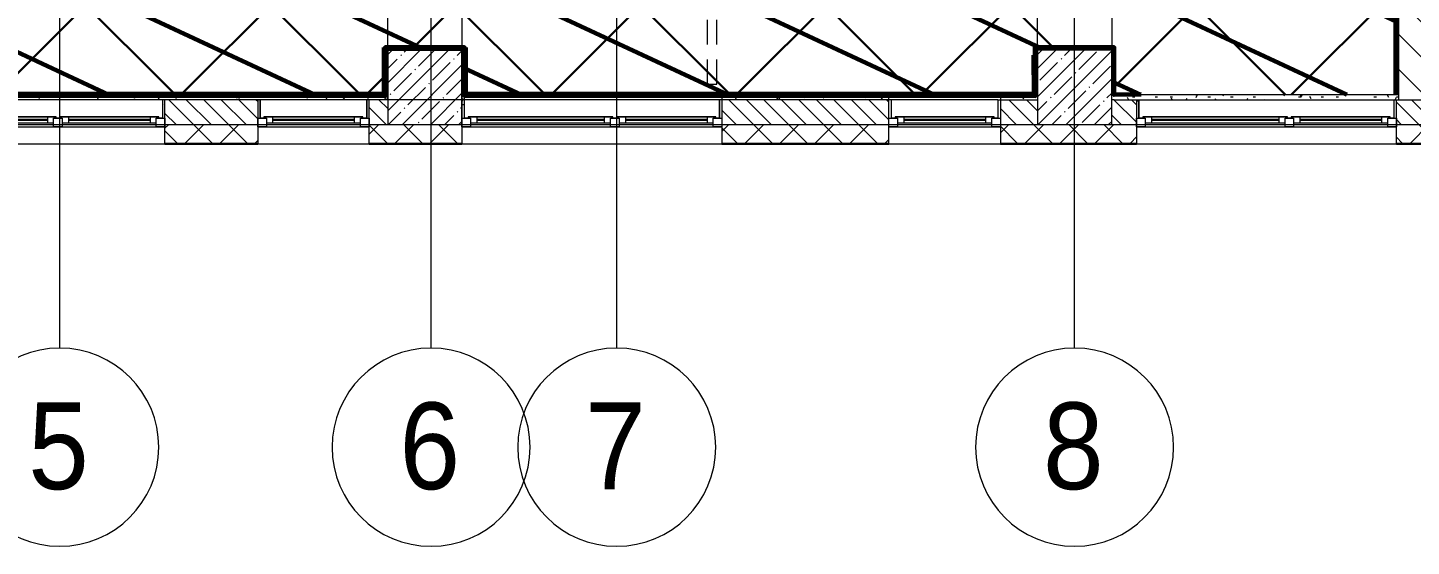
# Model space of a CAD drawing. Header units: millimetres. Extents: x -164500 to 426394, y -51911 to 102118.
# Drawn here: x 302978 to 314158, y -3506 to 681 of the extents above; entities that cross this region are included whole.
import ezdxf

# ---------------------------------------------------------------- set-up
doc = ezdxf.new("R2010")
doc.units = ezdxf.units.MM
doc.linetypes.add('200_ШТРИХ__ш1_п0_6_', pattern=[320, 200, -120])
for name, color, linetype, lineweight in [('0) шлифовка', 5, 'Continuous', 60), ('1.4) Плинтус ПЛ-4', 6, 'Continuous', 60), ('5.3) Л-7 Линолеум 4 вып', 230, 'Continuous', 30), ('7.7) Плинтус', 222, 'Continuous', 90), ('A-FLOR', 7, 'Continuous', 9), ('A-GLAZ', 7, 'Continuous', 9), ('A-GLAZ-1', 7, 'Continuous', 5), ('A-WALL', 7, 'Continuous', 5), ('I-WALL', 7, 'Continuous', 5), ('S-COLS', 7, 'Continuous', 9), ('S-COLS-1', 7, 'Continuous', 5), ('Оси', 7, 'Continuous', 9), ('Оси-1', 7, 'Continuous', 20)]:
    doc.layers.add(name, color=color, linetype=linetype, lineweight=lineweight)
for name, color, linetype in [('2) защита вин плитк', 6, 'Continuous'), ('3.1) Наливной пол', 3, 'Continuous'), ('3.2.3) Нал-ой пол 4 вып', 3, 'Continuous')]:
    doc.layers.add(name, color=color, linetype=linetype)
for name, color, linetype, lineweight, true_color in [('A-DOOR-3', 7, '200_ШТРИХ__ш1_п0_6_', 5, 0xc0c0c0), ('A-WALL-1', 9, 'Continuous', 5, 0x808080), ('A-WALL-FNSH-1', 9, 'Continuous', 5, 0x808080)]:
    doc.layers.add(name, color=color, linetype=linetype, lineweight=lineweight, true_color=true_color)
doc.styles.add('Arial', font='arial.ttf', dxfattribs={"width": 0.9, "height": 700})
pattern_1 = [(0, (289227.4, 1e-08), (243.84, 60.96), [20.117, -162.763, 20.117, -162.763, -975.36]), (0, (289227.4, 1e-08), (243.84, 60.96), [-365.76, 20.117, -345.643, 20.117, -162.763, -426.72]), (0, (289227.4, 1e-08), (243.84, 60.96), [-914.4, 20.117, -101.803, 20.117, -284.683]), (120, (289318.84, 30.48), (-174.71291, 180.69163), [20.117, -162.763, 20.117, -162.763, -975.36]), (120, (289318.84, 30.48), (-174.71291, 180.69163), [-365.76, 20.117, -345.643, 20.117, -162.763, -426.72]), (120, (289318.84, 30.48), (-174.71291, 180.69163), [-914.4, 20.117, -101.803, 20.117, -284.683]), (240, (289349.32, 152.4), (-69.12709, -241.65163), [20.117, -162.763, 20.117, -162.763, -975.36]), (240, (289349.32, 152.4), (-69.12709, -241.65163), [-365.76, 20.117, -345.643, 20.117, -162.763, -426.72]), (240, (289349.32, 152.4), (-69.12709, -241.65163), [-914.4, 20.117, -101.803, 20.117, -284.683])]
pattern_2 = [(45, (292979.4, 11329), (-747.606, 747.606), [])]

# ---------------------------------------------------------------- blocks, each defined once
blk = doc.blocks.new('120_Окно_СКБ_2Ст - 120_Окно_СКБ_2Ст 2100х2500 _мал створка СЛЕВА_-V531-Объем проектирования 3 этажа')
at = {"layer": 'A-GLAZ'}
for p, q in [((-1050, -127), (-1050, -57)), ((-1050, -57), (-980, -57)), ((-980, -57), (-980, -127)), ((-220, -87), (-980, -87)), ((-980, -87), (-980, -127)), ((-930, -137), (-930, -87)), ((-270, -137), (-270, -87)), ((-220, -127), (-220, -57)), ((-220, -57), (-150, -57)), ((-220, -127), (-220, -87)), ((-150, -57), (-150, -127)), ((980, -87), (-150, -87)), ((-150, -87), (-150, -127)), ((-100, -137), (-100, -87)), ((930, -137), (930, -87)), ((980, -127), (980, -57)), ((980, -57), (1050, -57)), ((980, -127), (980, -87)), ((1050, -57), (1050, -127)), ((-980, -127), (-1050, -127)), ((-980, -127), (-1000, -127)), ((-1000, -127), (-1000, -137)), ((-1000, -137), (-200, -137)), ((-200, -137), (-1000, -137)), ((-150, -127), (-220, -127)), ((-200, -127), (-220, -127)), ((-200, -137), (-200, -127)), ((-150, -127), (-170, -127)), ((-170, -127), (-170, -137)), ((-170, -137), (1000, -137)), ((1000, -137), (-170, -137)), ((1050, -127), (980, -127)), ((1000, -127), (980, -127)), ((1000, -137), (1000, -127))]:
    blk.add_line(p, q, dxfattribs=at)
at = {"layer": 'A-GLAZ-1'}
for p, q in [((1050, -57), (-1050, -57)), ((-930, -107), (-270, -107)), ((-100, -107), (930, -107)), ((-1030, -127), (-1000, -127)), ((-270, -117), (-930, -117)), ((-200, -127), (-170, -127)), ((930, -117), (-100, -117)), ((1000, -127), (1030, -127))]:
    blk.add_line(p, q, dxfattribs=at)
blk = doc.blocks.new('120_Окно_СКБ_1Ст - 120_Окно_СКБ_1Ст 900х2500_h_-22445987-Объем проектирования 3 этажа')
at = {"layer": 'A-GLAZ'}
for p, q in [((-450, -127), (-450, -57)), ((-450, -57), (-380, -57)), ((-380, -57), (-380, -127)), ((380, -87), (-380, -87)), ((-380, -87), (-380, -127)), ((-330, -137), (-330, -87)), ((330, -137), (330, -87)), ((380, -127), (380, -57)), ((380, -57), (450, -57)), ((380, -127), (380, -87)), ((450, -57), (450, -127)), ((-380, -127), (-450, -127)), ((-380, -127), (-400, -127)), ((-400, -127), (-400, -137)), ((-400, -137), (400, -137)), ((400, -137), (-400, -137)), ((450, -127), (380, -127)), ((400, -127), (380, -127)), ((400, -137), (400, -127))]:
    blk.add_line(p, q, dxfattribs=at)
at = {"layer": 'A-GLAZ-1'}
for p, q in [((450, -57), (-450, -57)), ((-330, -107), (330, -107)), ((-430, -127), (-400, -127)), ((330, -117), (-330, -117)), ((400, -127), (430, -127))]:
    blk.add_line(p, q, dxfattribs=at)
blk = doc.blocks.new('120_Окно_СКБ_1Ст - 120_Окно_СКБ_1Ст 900х2500_h_-20664874-Объем проектирования 3 этажа')
at = {"layer": 'A-GLAZ'}
for p, q in [((-450, -127), (-450, -57)), ((-450, -57), (-380, -57)), ((-380, -57), (-380, -127)), ((380, -87), (-380, -87)), ((-380, -87), (-380, -127)), ((-330, -137), (-330, -87)), ((330, -137), (330, -87)), ((380, -127), (380, -57)), ((380, -57), (450, -57)), ((380, -127), (380, -87)), ((450, -57), (450, -127)), ((-380, -127), (-450, -127)), ((-380, -127), (-400, -127)), ((-400, -127), (-400, -137)), ((-400, -137), (400, -137)), ((400, -137), (-400, -137)), ((450, -127), (380, -127)), ((400, -127), (380, -127)), ((400, -137), (400, -127))]:
    blk.add_line(p, q, dxfattribs=at)
at = {"layer": 'A-GLAZ-1'}
for p, q in [((450, -57), (-450, -57)), ((-330, -107), (330, -107)), ((-430, -127), (-400, -127)), ((330, -117), (-330, -117)), ((400, -127), (430, -127))]:
    blk.add_line(p, q, dxfattribs=at)
blk = doc.blocks.new('BSC_Колонна _Прямоугольная - 600х600-V608-Объем проектирования 3 этажа')
at = {"layer": 'S-COLS-1'}
h = blk.add_hatch(dxfattribs=at)
h.set_pattern_fill('FP_156', color=256, style=0, pattern_type=2)
h.set_pattern_definition([(45, (-22210, -200), (-114.0493, 114.0493), []), (45, (-22095.95, -200), (-114.0493, 114.0493), [201.613, -40.323, 6.706, -33.617])])
h.paths.add_polyline_path([(300, -300), (300, 300), (-300, 300), (-300, -300), (264, -300)])
for p, q in [((300, 300), (-300, 300)), ((-300, 300), (-300, -300)), ((300, -300), (300, 300)), ((-300, -300), (300, -300))]:
    blk.add_line(p, q, dxfattribs=at)
blk = doc.blocks.new('Ось сетки - D8-29747960-Объем проектирования 3 этажа')
at = {"layer": 'Оси-1'}
for start, end in [(360, 180), (180, 360)]:
    blk.add_arc((0, 0), 4, start, end, dxfattribs=at)

msp = doc.modelspace()

# ---------------------------------------------------------------- hatches: boundary and pattern name
at = {"layer": '0) шлифовка', "true_color": 0x2776bb}
h = msp.add_hatch(dxfattribs=at)
h.set_pattern_fill('ANSI31', color=152, scale=222, angle=110)
h.set_pattern_definition([(155, (292979.4, 11329), (-297.882, -638.811), [])])
h.paths.add_polyline_path([(314037.115, 6779), (314030.115, 6779), (314030.115, 7672), (313278.402, 7672), (311758.402, 7679), (311758.402, 7049), (309885.402, 7049), (309885.402, 7659), (308588.402, 7659), (308588.402, 7049), (305329.402, 7049), (305329.402, 7050), (305329.402, 7672), (304236.689, 7672), (302008.402, 7679), (302008.402, 7279), (301858.402, 7279), (301858.402, 521), (302008.402, 521), (302008.402, 141), (304087.402, 141), (304837.402, 141), (305737.402, 141), (305866.402, 141), (305866.402, 521), (306508.402, 521), (306508.402, 400), (306508.402, 141), (308587.402, 141), (309937.402, 141), (310837.402, 141), (311116.402, 141), (311116.402, 521), (311758.402, 521), (311758.402, 400), (311758.402, 141), (311937.402, 141), (314037.115, 141)])
at = {"layer": '2) защита вин плитк'}
h = msp.add_hatch(dxfattribs=at)
h.set_pattern_fill('ANSI31', color=256, scale=333)
h.set_pattern_definition(pattern_2)
h.paths.add_polyline_path([(314037.115, 6779), (314030.115, 6779), (314030.115, 7672), (313278.402, 7672), (311758.402, 7679), (311758.402, 7049), (309885.402, 7049), (309885.402, 7659), (308588.402, 7659), (308588.402, 7049), (305329.402, 7049), (305329.402, 7050), (305329.402, 7672), (304236.689, 7672), (302008.402, 7679), (302008.402, 7279), (301858.402, 7279), (301858.402, 521), (302008.402, 521), (302008.402, 141), (304087.402, 141), (304837.402, 141), (305737.402, 141), (305866.402, 141), (305866.402, 521), (306508.402, 521), (306508.402, 400), (306508.402, 141), (308587.402, 141), (309937.402, 141), (310837.402, 141), (311116.402, 141), (311116.402, 521), (311758.402, 521), (311758.402, 400), (311758.402, 141), (311937.402, 141), (314037.115, 141)])
h = msp.add_hatch(dxfattribs=at)
h.set_pattern_fill('ANSI31', color=256, scale=333)
h.set_pattern_definition(pattern_2)
h.paths.add_polyline_path([(314037.115, 6779), (314030.115, 6779), (314030.115, 7672), (313278.402, 7672), (311758.402, 7679), (311758.402, 7049), (309885.402, 7049), (309885.402, 7659), (308588.402, 7659), (308588.402, 7049), (305329.402, 7049), (305329.402, 7050), (305329.402, 7672), (304236.689, 7672), (302008.402, 7679), (302008.402, 7279), (301858.402, 7279), (301858.402, 521), (302008.402, 521), (302008.402, 141), (304087.402, 141), (304837.402, 141), (305737.402, 141), (305866.402, 141), (305866.402, 521), (306508.402, 521), (306508.402, 400), (306508.402, 141), (308587.402, 141), (309937.402, 141), (310837.402, 141), (311116.402, 141), (311116.402, 521), (311758.402, 521), (311758.402, 400), (311758.402, 141), (311937.402, 141), (314037.115, 141)])
at = {"layer": '3.1) Наливной пол'}
h = msp.add_hatch(dxfattribs=at)
h.set_pattern_fill('ANSI31', color=256, scale=333)
h.set_pattern_definition(pattern_2)
h.paths.add_polyline_path([(314037.115, 6779), (314030.115, 6779), (314030.115, 7672), (313278.402, 7672), (311758.402, 7679), (311758.402, 7049), (309885.402, 7049), (309885.402, 7659), (308588.402, 7659), (308588.402, 7049), (305329.402, 7049), (305329.402, 7050), (305329.402, 7672), (304236.689, 7672), (302008.402, 7679), (302008.402, 7279), (301858.402, 7279), (301858.402, 521), (302008.402, 521), (302008.402, 141), (304087.402, 141), (304837.402, 141), (305737.402, 141), (305866.402, 141), (305866.402, 521), (306508.402, 521), (306508.402, 400), (306508.402, 141), (308587.402, 141), (309937.402, 141), (310837.402, 141), (311116.402, 141), (311116.402, 521), (311758.402, 521), (311758.402, 400), (311758.402, 141), (311937.402, 141), (314037.115, 141)])
at = {"layer": '3.2.3) Нал-ой пол 4 вып'}
h = msp.add_hatch(dxfattribs=at)
h.set_pattern_fill('ANSI31', color=256, scale=333)
h.set_pattern_definition(pattern_2)
h.paths.add_polyline_path([(314037.115, 6779), (314030.115, 6779), (314030.115, 7672), (313278.402, 7672), (311758.402, 7679), (311758.402, 7049), (309885.402, 7049), (309885.402, 7659), (308588.402, 7659), (308588.402, 7049), (305329.402, 7049), (305329.402, 7050), (305329.402, 7672), (304236.689, 7672), (302008.402, 7679), (302008.402, 7279), (301858.402, 7279), (301858.402, 521), (302008.402, 521), (302008.402, 141), (304087.402, 141), (304837.402, 141), (305737.402, 141), (305866.402, 141), (305866.402, 521), (306508.402, 521), (306508.402, 400), (306508.402, 141), (308587.402, 141), (309937.402, 141), (310837.402, 141), (311116.402, 141), (311116.402, 521), (311758.402, 521), (311758.402, 400), (311758.402, 141), (311937.402, 141), (314037.115, 141)])
at = {"layer": '5.3) Л-7 Линолеум 4 вып'}
h = msp.add_hatch(dxfattribs=at)
h.set_pattern_fill('ANSI37', color=256, scale=333)
h.set_pattern_definition([(45, (292979.4, 11329), (-747.606, 747.606), []), (135, (292979.4, 11329), (-747.606, -747.606), [])])
h.paths.add_polyline_path([(314037.115, 6779), (314030.115, 6779), (314030.115, 7672), (313278.402, 7672), (311758.402, 7679), (311758.402, 7049), (309885.402, 7049), (309885.402, 7659), (308588.402, 7659), (308588.402, 7049), (305329.402, 7049), (305329.402, 7050), (305329.402, 7672), (304236.689, 7672), (302008.402, 7679), (302008.402, 7279), (301858.402, 7279), (301858.402, 521), (302008.402, 521), (302008.402, 141), (304087.402, 141), (304837.402, 141), (305737.402, 141), (305866.402, 141), (305866.402, 521), (306508.402, 521), (306508.402, 400), (306508.402, 141), (308587.402, 141), (309937.402, 141), (310837.402, 141), (311116.402, 141), (311116.402, 521), (311758.402, 521), (311758.402, 400), (311758.402, 141), (311937.402, 141), (314037.115, 141)])
at = {"layer": 'A-WALL'}
h = msp.add_hatch(dxfattribs=at)
h.set_pattern_fill('FP_2', color=256, style=0, pattern_type=2)
h.set_pattern_definition([(135, (289227.4, 1e-08), (-70.71068, -70.71068), [])])
h.paths.add_polyline_path([(354546.213, -100), (354637.402, -100), (354637.402, 100), (354387.402, 100), (354387.402, -100), (354528.333, -100)])
h.paths.add_polyline_path([(341887.402, -100), (341886.813, 100), (341637.402, 100), (341637.402, -100), (341886.813, -100)])
h.paths.add_polyline_path([(340237.402, -100), (340237.402, 100), (339487.402, 100), (339487.402, -100), (339983.205, -100)])
h.paths.add_polyline_path([(343987.402, -100), (344737.402, -100), (344737.402, 100), (343987.402, 100)])
h.paths.add_polyline_path([(352937.402, -100), (353487.402, -100), (353487.402, 100), (352937.402, 100)])
h.paths.add_polyline_path([(350837.402, -100), (350837.402, 100), (350637.402, 100), (350637.402, -100)])
h.paths.add_polyline_path([(330987.402, -100), (330987.402, 100), (330367.402, 100), (330367.402, -100)])
h.paths.add_polyline_path([(332137.402, -100), (332137.402, 100), (331887.402, 100), (331887.402, -100)])
h.paths.add_polyline_path([(347037.402, -100), (347037.402, 100), (346137.402, 100), (346137.402, -100), (346509.861, -100)])
h.paths.add_polyline_path([(332637.402, -100), (333537.402, -100), (333537.402, 100), (332637.402, 100), (332637.402, 94.805)])
h.paths.add_polyline_path([(337137.402, -100), (337387.402, -100), (337387.402, 100), (337137.402, 100)])
h.paths.add_polyline_path([(327767.402, -100), (327767.402, 100), (327717.402, 100), (327717.402, -100)])
h.paths.add_polyline_path([(327217.402, -100), (327217.402, 100), (326650.402, 100), (326650.402, -100), (326929.893, -100)])
h.paths.add_polyline_path([(325197.402, -100), (325750.402, -100), (325750.402, 100), (325197.402, 100), (325197.402, -48)])
h.paths.add_polyline_path([(315637.145, -100), (315637.145, 100), (315387.402, 100), (315387.402, -100)])
h.paths.add_polyline_path([(308587.402, -100), (309937.402, -100), (309937.402, 100), (308587.402, 100), (308587.402, -13.913)])
h.paths.add_polyline_path([(311737.402, -100), (311937.402, -100), (311937.402, 100), (311737.402, 100), (311737.402, -91.927)])
h.paths.add_polyline_path([(319037.145, -100), (319210.231, -100), (319210.231, 100), (319037.145, 100), (319037.145, -70.137)])
h.paths.add_polyline_path([(320110.231, -100), (321337.402, -100), (321337.402, 100), (320110.231, 100), (320110.231, -45.711)])
h.paths.add_polyline_path([(323097.402, -100), (323097.402, 100), (322837.402, 100), (322837.402, -100), (322857.402, -100)])
h.paths.add_polyline_path([(314787.402, -100), (314787.402, 100), (314037.402, 100), (314037.402, -100)])
h.paths.add_polyline_path([(311137.402, -100), (311137.402, 100), (310837.402, 100), (310837.402, -100)])
h.paths.add_polyline_path([(304087.402, -100), (304837.402, -100), (304837.402, 100), (304087.402, 100)])
h.paths.add_polyline_path([(305887.402, -100), (305887.402, 100), (305737.402, 100), (305737.402, -100)])
h.paths.add_polyline_path([(299587.145, -100), (300337.402, -100), (300337.402, 100), (299587.145, 100)])
h.paths.add_polyline_path([(301367.402, -100), (301387.402, -100), (301387.402, 100), (301237.402, 100), (301237.402, -100)])
h.paths.add_polyline_path([(296472.165, -100), (296887.402, -100), (296887.402, 100), (296057.402, 100), (296057.402, -100)])
h = msp.add_hatch(dxfattribs=at)
h.set_pattern_fill('FP_24', color=256, style=0, pattern_type=2)
h.set_pattern_definition([(45, (289227.4, 1e-08), (-141.42136, 141.42136), []), (135, (289227.4, 1e-08), (-141.42136, -141.42136), [])])
h.paths.add_polyline_path([(343987.402, -250), (344737.402, -250), (344737.402, -100), (343987.402, -100), (343987.402, -118)])
h.paths.add_polyline_path([(345854.492, -250), (345854.492, -100), (345637.402, -100), (345637.402, -250)])
h.paths.add_polyline_path([(336719.877, -250), (337387.402, -250), (337387.402, -100), (336637.402, -100), (336637.402, -250)])
h.paths.add_polyline_path([(339487.402, -250), (340237.402, -250), (340237.402, -100), (339487.402, -100), (339487.402, -118)])
h.paths.add_polyline_path([(341137.402, -250), (341887.402, -250), (341886.813, -100), (341137.402, -100)])
h.paths.add_polyline_path([(332637.402, -250), (333537.402, -250), (333537.402, -100), (331887.402, -100), (331887.402, -250), (332368.773, -250)])
h.paths.add_polyline_path([(327497.402, -250), (328267.402, -250), (328267.402, -100), (326650.402, -100), (326650.402, -250), (327217.402, -250)])
h.paths.add_polyline_path([(330367.402, -250), (330987.402, -250), (330987.402, -100), (330367.402, -100), (330367.402, -118)])
h.paths.add_polyline_path([(322837.402, -250), (323097.402, -250), (323097.402, -100), (322237.402, -100), (322237.402, -250), (322578.789, -250)])
h.paths.add_polyline_path([(325298.229, -250), (325750.402, -250), (325750.402, -100), (325197.402, -100), (325197.402, -250)])
h.paths.add_polyline_path([(320110.231, -250), (321337.402, -250), (321337.402, -100), (320110.231, -100)])
h.paths.add_polyline_path([(319210.231, -250), (319210.231, -100), (318437.145, -100), (318437.145, -250), (319037.145, -250)])
h.paths.add_polyline_path([(311701.029, -250), (311937.402, -250), (311937.402, -100), (310837.402, -100), (310837.402, -250), (311137.402, -250)])
h.paths.add_polyline_path([(314037.402, -250), (315637.145, -250), (315637.145, -100), (314037.402, -100), (314037.402, -148.744)])
h.paths.add_polyline_path([(305737.402, -250), (306487.402, -250), (306487.402, -100), (305737.402, -100)])
h.paths.add_polyline_path([(309937.402, -250), (309937.402, -100), (308587.402, -100), (308587.402, -250)])
h.paths.add_polyline_path([(299735.493, -250), (300337.402, -250), (300337.402, -100), (299587.145, -100), (299587.145, -250)])
h.paths.add_polyline_path([(301387.402, -250), (301987.402, -250), (301987.402, -100), (301237.402, -100), (301237.402, -250)])
h.paths.add_polyline_path([(304837.402, -250), (304837.402, -100), (304087.402, -100), (304087.402, -250)])
h.paths.add_polyline_path([(296472.165, -250), (297487.145, -250), (297487.145, -100), (296057.402, -100), (296057.402, -250)])
h.paths.add_polyline_path([(289323.766, -250), (292957.402, -250), (292957.402, -100), (288967.402, -100), (288967.402, -250), (289117.402, -250)])
at = {"layer": 'I-WALL'}
h = msp.add_hatch(dxfattribs=at)
h.set_pattern_fill('FP_191', color=256, style=0, pattern_type=2)
h.set_pattern_definition(pattern_1)
h.paths.add_polyline_path([(314058.115, 400), (314058.115, 7700), (314038.115, 7700), (314038.115, 400)])
h = msp.add_hatch(dxfattribs=at)
h.set_pattern_fill('FP_23', color=256, style=0, pattern_type=2)
h.set_pattern_definition([(135, (289227.4, 1e-08), (-141.4214, -141.4214), [])])
h.paths.add_polyline_path([(314058.115, 100), (314258.115, 100), (314258.115, 7700), (314058.115, 7700), (314058.115, 120)])
h = msp.add_hatch(dxfattribs=at)
h.set_pattern_fill('FP_191', color=256, style=0, pattern_type=2)
h.set_pattern_definition(pattern_1)
h.paths.add_polyline_path([(305887.402, 140), (305887.402, 520), (305867.402, 520), (305867.402, 141)])
h = msp.add_hatch(dxfattribs=at)
h.set_pattern_fill('FP_191', color=256, style=0, pattern_type=2)
h.set_pattern_definition(pattern_1)
h.paths.add_polyline_path([(306507.402, 500), (306507.402, 520), (305887.402, 520), (305887.402, 500), (306487.402, 500)])
h = msp.add_hatch(dxfattribs=at)
h.set_pattern_fill('FP_191', color=256, style=0, pattern_type=2)
h.set_pattern_definition(pattern_1)
h.paths.add_polyline_path([(306507.402, 100), (306507.402, 500), (306487.402, 500), (306487.402, 100)])
h = msp.add_hatch(dxfattribs=at)
h.set_pattern_fill('FP_191', color=256, style=0, pattern_type=2)
h.set_pattern_definition(pattern_1)
h.paths.add_polyline_path([(311137.402, 140), (311137.402, 520), (311117.402, 520), (311117.402, 141), (311122.587, 140.741)])
h = msp.add_hatch(dxfattribs=at)
h.set_pattern_fill('FP_191', color=256, style=0, pattern_type=2)
h.set_pattern_definition(pattern_1)
h.paths.add_polyline_path([(311737.402, 500), (311757.402, 500), (311757.402, 520), (311137.402, 520), (311137.402, 500), (311701.029, 500)])
h = msp.add_hatch(dxfattribs=at)
h.set_pattern_fill('FP_191', color=256, style=0, pattern_type=2)
h.set_pattern_definition(pattern_1)
h.paths.add_polyline_path([(311737.402, 100), (311757.402, 100), (311757.402, 140), (311747.402, 120)])
h.paths.add_polyline_path([(311737.402, 100), (311757.402, 141), (311757.402, 500), (311737.402, 500), (311737.402, 120)])
h = msp.add_hatch(dxfattribs=at)
h.set_pattern_fill('FP_191', color=256, style=0, pattern_type=2)
h.set_pattern_definition(pattern_1)
h.paths.add_polyline_path([(305723.766, 100), (305887.402, 100), (305887.402, 140), (301987.402, 140), (301987.402, 100), (304086.597, 100)])
h = msp.add_hatch(dxfattribs=at)
h.set_pattern_fill('FP_191', color=256, style=0, pattern_type=2)
h.set_pattern_definition(pattern_1)
h.paths.add_polyline_path([(311137.402, 100), (311137.402, 140), (310837.402, 140), (310837.402, 100)])
h.paths.add_polyline_path([(308587.402, 100), (309937.402, 100), (309937.402, 140), (308587.402, 140), (308587.402, 120)])
h = msp.add_hatch(dxfattribs=at)
h.set_pattern_fill('FP_191', color=256, style=0, pattern_type=2)
h.set_pattern_definition(pattern_1)
h.paths.add_polyline_path([(314037.402, 100), (314058.115, 100), (314058.115, 140), (311757.402, 140), (311757.402, 100), (313876.581, 100)])
h = msp.add_hatch(dxfattribs=at)
h.set_pattern_fill('FP_191', color=256, style=0, pattern_type=2)
h.set_pattern_definition(pattern_1)
h.paths.add_polyline_path([(304087.402, -48), (304086.597, 100), (304067.402, 100), (304067.402, -48), (304086.597, -48)])
h = msp.add_hatch(dxfattribs=at)
h.set_pattern_fill('FP_191', color=256, style=0, pattern_type=2)
h.set_pattern_definition(pattern_1)
h.paths.add_polyline_path([(306507.402, -48), (306507.402, 100), (306487.402, 100), (306487.402, -48)])
h = msp.add_hatch(dxfattribs=at)
h.set_pattern_fill('FP_191', color=256, style=0, pattern_type=2)
h.set_pattern_definition(pattern_1)
h.paths.add_polyline_path([(308567.402, -48), (308587.402, -48), (308587.402, 100), (308567.402, 99.407), (308567.402, -38)])
h = msp.add_hatch(dxfattribs=at)
h.set_pattern_fill('FP_191', color=256, style=0, pattern_type=2)
h.set_pattern_definition(pattern_1)
h.paths.add_polyline_path([(309957.402, -48), (309957.402, 100), (309937.402, 100), (309937.402, -48)])
h = msp.add_hatch(dxfattribs=at)
h.set_pattern_fill('FP_191', color=256, style=0, pattern_type=2)
h.set_pattern_definition(pattern_1)
h.paths.add_polyline_path([(311957.402, -48), (311957.402, 100), (311937.402, 100), (311937.402, -48)])
at = {"layer": 'S-COLS-1'}
h = msp.add_hatch(dxfattribs=at)
h.set_pattern_fill('FP_1', color=256, style=0, pattern_type=2)
h.set_pattern_definition([(45, (289227.4, 1e-08), (-114.0493, 114.0493), []), (45, (289341.45, 1e-08), (-114.0493, 114.0493), [201.612, -40.322, 6.706, -33.617])])
h.paths.add_polyline_path([(306262.149, -100), (306487.402, -100), (306487.402, 500), (305887.402, 500), (305887.402, -100)])

# ---------------------------------------------------------------- linework, layer by layer
at = {"layer": '1.4) Плинтус ПЛ-4'}
for points in [[(313278.402, 7672), (314030.115, 7672), (314030.115, 141)], [(306507.402, 141), (306507.402, 520), (305866.402, 520), (305866.402, 141), (305737.402, 141), (305737.402, 151.879)], [(311975.737, 141), (311757.402, 140), (311757.402, 521), (311116.402, 521), (311117.402, 141), (310837.402, 141)], [(304837.402, 141), (304087.402, 141)], [(309937.402, 140), (308587.402, 140)]]:
    msp.add_lwpolyline(points, dxfattribs=at)
at = {"layer": '7.7) Плинтус'}
for points in [[(301987.402, 450), (302008.402, 141), (305867.402, 140), (305866.402, 521)], [(306508.402, 521), (306508.402, 141), (311117.402, 140), (311116.402, 460.5)]]:
    msp.add_lwpolyline(points, dxfattribs=at)
at = {"layer": 'A-DOOR-3'}
for p, q in [((308547.402, 225), (308547.402, 7045)), ((308472.402, 225), (308472.402, 1889.498)), ((308472.402, 225), (308547.402, 225))]:
    msp.add_line(p, q, dxfattribs=at)
at = {"layer": 'A-FLOR'}
for p, q in [((305887.402, 520), (305887.402, 7050)), ((306487.402, 7050), (306487.402, 520)), ((311137.402, 520), (311137.402, 7050)), ((311737.402, 7050), (311737.402, 520)), ((314038.115, 140), (314038.115, 6779)), ((306507.402, 520), (305867.402, 520)), ((305867.402, 520), (305867.402, 141)), ((306507.402, 270.587), (306507.402, 520)), ((311757.402, 520), (311117.402, 520)), ((311117.402, 520), (311117.402, 141)), ((311757.402, 270.587), (311757.402, 520)), ((305867.402, 140), (302007.402, 140)), ((311117.402, 140), (306507.402, 140)), ((314038.115, 140), (311757.402, 140))]:
    msp.add_line(p, q, dxfattribs=at)
at = {"layer": 'A-WALL'}
for p, q in [((305867.402, 140), (305737.402, 140)), ((309957.402, 100), (308567.402, 100)), ((310817.402, 100), (311137.402, 100)), ((311757.402, 100), (311737.402, 100)), ((301237.402, -100), (311137.402, -100)), ((311737.402, -100), (314787.402, -100)), ((304087.402, -258), (301987.402, -258)), ((304087.402, -250), (304837.402, -250)), ((304087.402, -253), (304837.402, -253)), ((305737.402, -258), (304837.402, -258)), ((305737.402, -250), (306487.402, -250)), ((305737.402, -253), (306487.402, -253)), ((308587.402, -258), (306487.402, -258)), ((308587.402, -250), (309937.402, -250)), ((308587.402, -253), (309937.402, -253)), ((310837.402, -258), (309937.402, -258)), ((310837.402, -250), (311937.402, -250)), ((310837.402, -253), (311937.402, -253)), ((314037.402, -258), (311937.402, -258)), ((314037.402, -250), (315637.145, -250)), ((314037.402, -253), (315637.145, -253))]:
    msp.add_line(p, q, dxfattribs=at)
at = {"layer": 'A-WALL-1'}
for p, q in [((314058.115, 100), (314058.115, 7700)), ((306507.402, 520), (305867.402, 520)), ((305887.402, 100), (305887.402, 500)), ((305887.402, 500), (306487.402, 500)), ((306487.402, 500), (306487.402, 100)), ((305867.402, 400), (305867.402, 140)), ((306507.402, 100), (306507.402, 400)), ((314038.115, 400), (314058.115, 400)), ((311757.402, 140), (311757.402, 270.587)), ((305737.402, 140), (301987.402, 140)), ((308587.402, 140), (308587.402, -250)), ((309937.402, -250), (309937.402, 140)), ((310837.402, 140), (310837.402, -250)), ((311117.402, 141), (311117.402, 140)), ((314058.115, 140), (314038.115, 140)), ((306507.402, 100), (301987.402, 100)), ((304067.402, 100), (304067.402, -48)), ((304087.402, -250), (304087.402, 100)), ((304837.402, 100), (304837.402, -250)), ((304857.402, -48), (304857.402, 100)), ((305717.402, 100), (305717.402, -48)), ((305737.402, -250), (305737.402, 100)), ((306487.402, 100), (306487.402, -250)), ((306507.402, -48), (306507.402, 100)), ((308567.402, 100), (308567.402, -48)), ((309957.402, -48), (309957.402, 100)), ((310817.402, 100), (310817.402, -48)), ((311757.402, 100), (314278.115, 100)), ((311937.402, 100), (311937.402, -250)), ((311957.402, -48), (311957.402, 100)), ((314017.402, 100), (314017.402, -48)), ((314037.402, -250), (314037.402, 100)), ((304067.402, -48), (304087.402, -48)), ((304837.402, -48), (304857.402, -48)), ((305717.402, -48), (305737.402, -48)), ((306487.402, -48), (306507.402, -48)), ((308567.402, -48), (308587.402, -48)), ((309937.402, -48), (309957.402, -48)), ((310817.402, -48), (310837.402, -48)), ((311937.402, -48), (311957.402, -48)), ((314017.402, -48), (314037.402, -48))]:
    msp.add_line(p, q, dxfattribs=at)
at = {"layer": 'A-WALL-FNSH-1'}
for p, q in [((314037.115, 6779), (314037.115, 140)), ((305866.402, 521), (305866.402, 400)), ((306508.402, 521), (305866.402, 521)), ((305867.402, 400), (305867.402, 520)), ((306507.402, 520), (306507.402, 400)), ((306508.402, 400), (306508.402, 521)), ((311116.402, 521), (311116.402, 400)), ((311758.402, 521), (311116.402, 521)), ((311758.402, 400), (311758.402, 521)), ((305866.402, 400), (305867.402, 400)), ((306507.402, 400), (306508.402, 400)), ((311116.402, 400), (311117.402, 400)), ((311757.402, 400), (311758.402, 400)), ((304837.402, 141), (304087.402, 141)), ((304087.402, 141), (304087.402, 140)), ((304837.402, 140), (304837.402, 141)), ((305867.402, 141), (305737.402, 141)), ((305737.402, 141), (305737.402, 140)), ((309937.402, 141), (308587.402, 141)), ((308587.402, 141), (308587.402, 140)), ((309937.402, 140), (309937.402, 141)), ((311117.402, 141), (310837.402, 141)), ((310837.402, 141), (310837.402, 140)), ((311937.402, 141), (311757.402, 141)), ((311937.402, 140), (311937.402, 141)), ((314038.115, 140), (314038.115, 140)), ((304066.402, 100), (304066.402, -48)), ((304858.402, -48), (304858.402, 100)), ((305716.402, 100), (305716.402, -48)), ((306508.402, 100), (306507.402, 100)), ((306508.402, -48), (306508.402, 100)), ((308567.402, 100), (308566.402, 100)), ((308566.402, 100), (308566.402, -48)), ((309958.402, 100), (309957.402, 100)), ((309958.402, -48), (309958.402, 100)), ((310817.402, 100), (310816.402, 100)), ((310816.402, 100), (310816.402, -48)), ((311958.402, -48), (311958.402, 100)), ((314016.402, 100), (314016.402, -48)), ((304066.402, -48), (304067.402, -48)), ((304857.402, -48), (304858.402, -48)), ((305716.402, -48), (305717.402, -48)), ((306507.402, -48), (306508.402, -48)), ((308566.402, -48), (308567.402, -48)), ((309957.402, -48), (309958.402, -48)), ((310816.402, -48), (310817.402, -48)), ((311957.402, -48), (311958.402, -48)), ((314016.402, -48), (314017.402, -48)), ((304087.402, -250), (304087.402, -258)), ((304087.402, -258), (304837.402, -258)), ((304837.402, -258), (304837.402, -250)), ((305737.402, -250), (305737.402, -258)), ((305737.402, -258), (306487.402, -258)), ((306487.402, -258), (306487.402, -250)), ((308587.402, -250), (308587.402, -258)), ((308587.402, -258), (309937.402, -258)), ((309937.402, -258), (309937.402, -250)), ((310837.402, -250), (310837.402, -258)), ((310837.402, -258), (311937.402, -258)), ((311937.402, -258), (311937.402, -250)), ((314037.402, -250), (314037.402, -258)), ((314037.402, -258), (315637.145, -258))]:
    msp.add_line(p, q, dxfattribs=at)
at = {"layer": 'I-WALL'}
for p, q in [((302007.402, 141), (304087.402, 141)), ((304837.402, 141), (305737.402, 141)), ((306507.402, 141), (308587.402, 141)), ((306507.402, 140), (306507.402, 140)), ((306507.402, 120), (308587.402, 120)), ((309937.402, 141), (310837.402, 141)), ((309937.402, 120), (310837.402, 120)), ((311937.402, 141), (314038.115, 141)), ((308566.402, 100), (306508.402, 100)), ((310816.402, 100), (309958.402, 100))]:
    msp.add_line(p, q, dxfattribs=at)
at = {"layer": 'S-COLS-1'}
for p, q in [((306487.402, 500), (305887.402, 500)), ((305887.402, 500), (305887.402, -100)), ((306487.402, -100), (306487.402, 500)), ((305887.402, -100), (306487.402, -100))]:
    msp.add_line(p, q, dxfattribs=at)
at = {"layer": 'Оси'}
for points in [[(303237.402, -1906.259), (303237.402, 3093.741), (303237.402, 22398.071), (303237.402, 27398.071)], [(306237.402, -1906.259), (306237.402, 3093.741), (306237.402, 22398.071), (306237.402, 27398.071)], [(307737.402, -1906.259), (307737.402, 3093.741), (307737.402, 22398.071), (307737.402, 27398.071)], [(311437.402, -1906.259), (311437.402, 3093.741), (311437.402, 22398.071), (311437.402, 27398.071)]]:
    msp.add_lwpolyline(points, dxfattribs=at)

# ---------------------------------------------------------------- block references
at = {"layer": 'A-GLAZ', "color": 3, "rotation": 180}
for name, p in [('120_Окно_СКБ_2Ст - 120_Окно_СКБ_2Ст 2100х2500 _мал створка СЛЕВА_-V531-Объем проектирования 3 этажа', (303037.402, -175)), ('120_Окно_СКБ_1Ст - 120_Окно_СКБ_1Ст 900х2500_h_-22445987-Объем проектирования 3 этажа', (305287.402, -175)), ('120_Окно_СКБ_2Ст - 120_Окно_СКБ_2Ст 2100х2500 _мал створка СЛЕВА_-V531-Объем проектирования 3 этажа', (307537.402, -175)), ('120_Окно_СКБ_1Ст - 120_Окно_СКБ_1Ст 900х2500_h_-20664874-Объем проектирования 3 этажа', (310387.402, -175)), ('120_Окно_СКБ_2Ст - 120_Окно_СКБ_2Ст 2100х2500 _мал створка СЛЕВА_-V531-Объем проектирования 3 этажа', (312987.402, -175))]:
    msp.add_blockref(name, p, dxfattribs=at)
at = {"layer": 'S-COLS'}
msp.add_blockref('BSC_Колонна _Прямоугольная - 600х600-V608-Объем проектирования 3 этажа', (311437.402, 200), dxfattribs=at)
at = {"layer": 'Оси-1', "xscale": 199.9999999999999, "yscale": 199.9999999999999, "zscale": 199.9999999999999}
for p in [(303237.402, -2706.259), (306237.402, -2706.259), (307737.402, -2706.259), (311437.402, -2706.259)]:
    msp.add_blockref('Ось сетки - D8-29747960-Объем проектирования 3 этажа', p, dxfattribs=at)

# ---------------------------------------------------------------- texts
at = {"layer": 'Оси', "char_height": 700, "width": 606.07575, "attachment_point": 1, "style": 'Arial'}
for s, insert in [('\\fArial|b0|i0|c204|p34|;\\W.9;5', (302982.37, -2344.965)), ('\\fArial|b0|i0|c204|p34|;\\W.9;6', (305982.37, -2344.965)), ('\\fArial|b0|i0|c204|p34|;\\W.9;7', (307482.37, -2344.965)), ('\\fArial|b0|i0|c204|p34|;\\W.9;8', (311182.37, -2344.965))]:
    msp.add_mtext(s, dxfattribs=dict(at, insert=insert))

doc.saveas('drawing.dxf')
